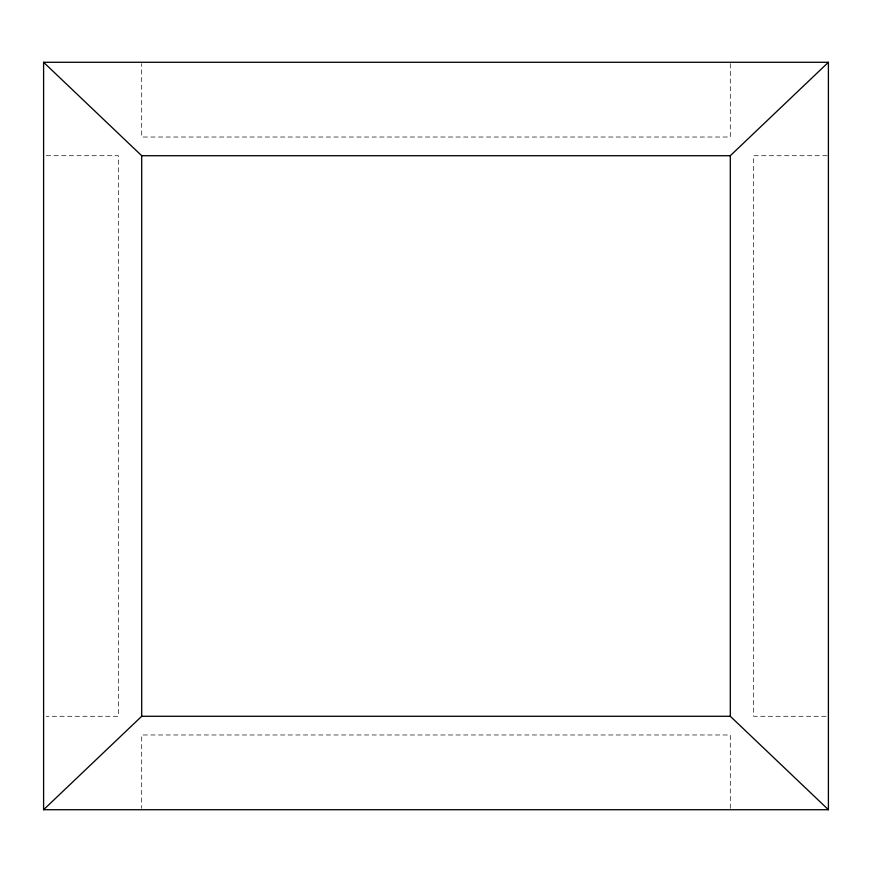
<?xml version="1.0" encoding="UTF-8"?>
<svg xmlns="http://www.w3.org/2000/svg" width="872" height="872" viewBox="0 0 872 872"><rect width="100%" height="100%" fill="white"/><g stroke="black" fill="none" stroke-linecap="round" stroke-linejoin="round"><path stroke-width="0.65" stroke-dasharray="4.36 3.27" d="M46.314 155.717L118.341 155.717L118.341 716.283L46.314 716.283M827.038 155.717L753.659 155.717L753.659 716.283L827.038 716.283M730.3 63.645L730.3 137.024L141.7 137.024L141.7 63.645M730.3 808.355L730.3 734.976L141.7 734.976L141.7 808.355"/><path stroke-width="1.31" d="M43.6 809.717L141.7 716.283L730.3 716.283L828.4 809.717L828.4 62.283L43.6 62.283L43.6 809.717L828.4 809.717M43.6 62.283L141.7 155.717L730.3 155.717L828.4 62.283M730.3 155.717L730.3 716.283M141.7 155.717L141.7 716.283"/></g></svg>
